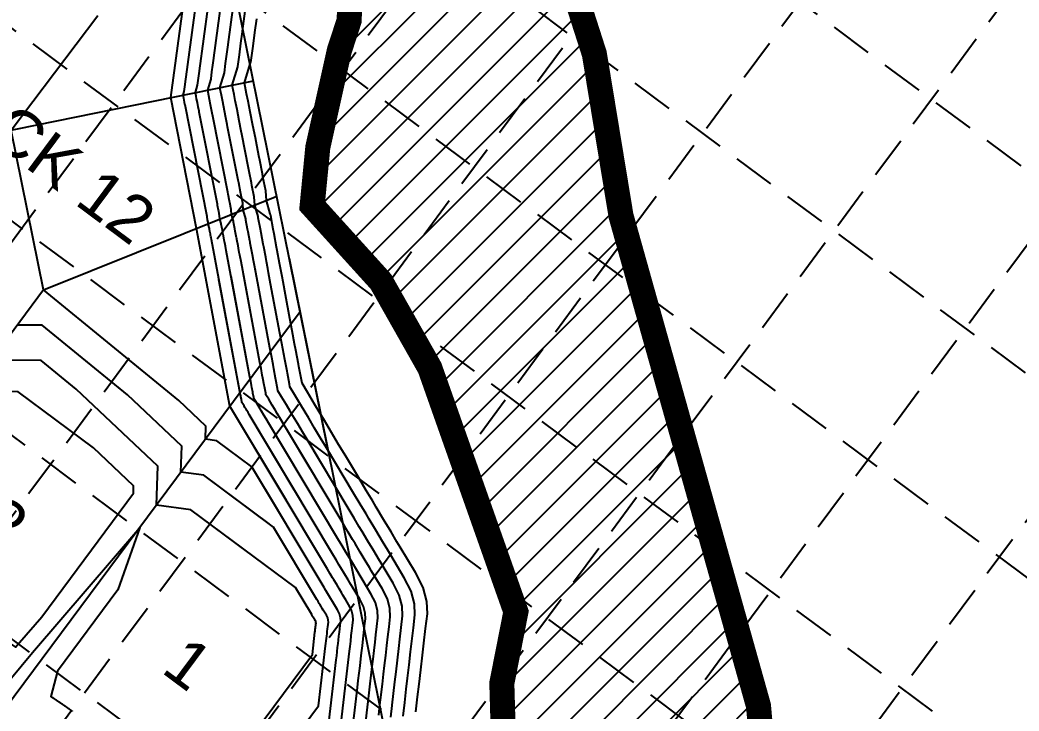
# Model space of a CAD drawing. Header units: feet. Extents: x 2260 to 6199, y 3666 to 7344.
# Drawn here: x 4883.5 to 5202.7, y 4478.7 to 4699.3 of the extents above; entities that cross this region are included whole.
import ezdxf
from ezdxf.enums import TextEntityAlignment as Align

# ---------------------------------------------------------------- set-up
doc = ezdxf.new("R2010")
doc.units = ezdxf.units.FT
doc.header["$LTSCALE"] = 40
doc.header["$MEASUREMENT"] = 0
doc.linetypes.add('HIDDEN', pattern=[0.375, 0.25, -0.125])
for name, color, linetype in [('BOUNDARY-LINE', 1, 'CONTINUOUS'), ('FLOW-ARROWS', 253, 'CONTINUOUS'), ('GRID', 254, 'HIDDEN'), ('LOT-NOS', 4, 'CONTINUOUS'), ('lots-line', 4, 'CONTINUOUS'), ('PC', 43, 'CONTINUOUS'), ('POND', 5, 'CONTINUOUS')]:
    doc.layers.add(name, color=color, linetype=linetype)
doc.styles.get("Standard").update_dxf_attribs({"font": 'ARIAL.TTF'})

msp = doc.modelspace()

# ---------------------------------------------------------------- hatches: boundary and pattern name
at = {"layer": 'POND'}
h = msp.add_hatch(dxfattribs=at)
h.set_pattern_fill('ANSI31', color=256, scale=60, style=0)
edge = h.paths.add_edge_path()
edge.add_line((4863.35, 6262.33), (4832.61, 6283.58))
edge.add_line((4832.61, 6283.58), (4828.95, 6094.85))
edge.add_line((4828.95, 6094.85), (4828.26, 6021.94))
edge.add_line((4828.26, 6021.94), (4847.63, 5898.39))
edge.add_line((4847.63, 5898.39), (4848.09, 5787.7))
edge.add_line((4848.09, 5787.7), (4853.68, 5749.38))
edge.add_line((4853.68, 5749.38), (4869.8, 5688.77))
edge.add_line((4869.8, 5688.77), (4874.38, 5637.74))
edge.add_line((4874.38, 5637.74), (4884.84, 5598.23))
edge.add_line((4884.84, 5598.23), (4879.89, 5563.29))
edge.add_line((4879.89, 5563.29), (4875.07, 5535.8))
edge.add_line((4875.07, 5535.8), (4886.83, 5492.93))
edge.add_line((4886.83, 5492.93), (4883.05, 5458.46))
edge.add_line((4883.05, 5458.46), (4889.3, 5416.55))
edge.add_line((4889.3, 5416.55), (4906.43, 5313.8))
edge.add_line((4906.43, 5313.8), (4892, 5244.12))
edge.add_line((4892, 5244.12), (4898.16, 5209.04))
edge.add_line((4898.16, 5209.04), (4893.39, 5196.19))
edge.add_line((4893.39, 5196.19), (4908.41, 5098.29))
edge.add_line((4908.41, 5098.29), (4924.31, 5022.58))
edge.add_line((4924.31, 5022.58), (4923.27, 4983.4))
edge.add_line((4923.27, 4983.4), (4937.52, 4964.85))
edge.add_line((4937.52, 4964.85), (4969.27, 4921.35))
edge.add_line((4969.27, 4921.35), (4967.62, 4860.73))
edge.add_line((4967.62, 4860.73), (4960.16, 4836.43))
edge.add_line((4960.16, 4836.43), (4955.17, 4822.59))
edge.add_line((4955.17, 4822.59), (4971.99, 4795.47))
edge.add_line((4971.99, 4795.47), (4979.84, 4773.67))
edge.add_line((4979.84, 4773.67), (4989.69, 4738.4))
edge.add_line((4989.69, 4738.4), (4988.66, 4699.21))
edge.add_line((4988.66, 4699.21), (4985.5, 4689.56))
edge.add_line((4985.5, 4689.56), (4978.63, 4658.69))
edge.add_line((4978.63, 4658.69), (4976.82, 4640.05))
edge.add_line((4976.82, 4640.05), (4998.82, 4615.76))
edge.add_line((4998.82, 4615.76), (5014.41, 4588.23))
edge.add_line((5014.41, 4588.23), (5041.93, 4510.34))
edge.add_line((5041.93, 4510.34), (5037.43, 4487.52))
edge.add_line((5037.43, 4487.52), (5039.13, 4428.44))
edge.add_line((5039.13, 4428.44), (5050.17, 4396.85))
edge.add_line((5050.17, 4396.85), (5077.99, 4337.7))
edge.add_line((5077.99, 4337.7), (5172.27, 4069.55))
edge.add_line((5172.27, 4069.55), (5191.8, 4095.13))
edge.add_line((5191.8, 4095.13), (5125.44, 4396.17))
edge.add_line((5125.44, 4396.17), (5117.34, 4487.53))
edge.add_line((5117.34, 4487.53), (5073.41, 4643.97))
edge.add_line((5073.41, 4643.97), (5064.9, 4695.71))
edge.add_line((5064.9, 4695.71), (5032.39, 4796.89))
edge.add_line((5032.39, 4796.89), (5027.79, 4859.49))
edge.add_line((5027.79, 4859.49), (5015.99, 4975.61))
edge.add_line((5015.99, 4975.61), (4999.41, 5007.17))
edge.add_line((4999.41, 5007.17), (4995.84, 5066.28))
edge.add_line((4995.84, 5066.28), (4938.69, 5327.03))
edge.add_line((4938.69, 5327.03), (4957.4, 5595.01))
edge.add_line((4957.4, 5595.01), (4940.45, 5946.72))
edge.add_line((4940.45, 5946.72), (4931.05, 6032.46))
edge.add_line((4931.05, 6032.46), (4906.39, 6095.71))
edge.add_line((4906.39, 6095.71), (4865.82, 6172.04))
edge.add_line((4865.82, 6172.04), (4864.54, 6247.04))

# ---------------------------------------------------------------- linework, layer by layer
at = {"layer": 'BOUNDARY-LINE', "color": 7}
for p, q in [((4981.65, 4563.47), (4903.36, 4949.77)), ((5023.45, 4357.29), (4969.55, 4623.17))]:
    msp.add_line(p, q, dxfattribs=at)
at = {"layer": 'FLOW-ARROWS', "color": 7}
for points in [[(4911.68, 4618.93, 0, 1.67, 0), (4906.96, 4617.29, 0, 0, 0), (4898.69, 4614.4, 0, 0, 0)], [(4887.59, 4605.16, 0, 1.67, 0), (4884.61, 4601.15, 0, 0, 0), (4877.99, 4592.26, 0, 0, 0)], [(4943.64, 4563.94, 0, 1.67, 0), (4940.65, 4559.93, 0, 0, 0), (4936.64, 4554.53, 0, 0, 0)], [(4943.64, 4563.94, 0, 1.67, 0), (4940.65, 4559.93, 0, 0, 0), (4936.64, 4554.53, 0, 0, 0)], [(4902.95, 4510.53, 0, 1.67, 0), (4906.02, 4514.48, 0, 0, 0), (4912.82, 4523.24, 0, 0, 0)], [(4902.95, 4510.53, 0, 1.67, 0), (4906.02, 4514.48, 0, 0, 0), (4912.82, 4523.24, 0, 0, 0)]]:
    msp.add_lwpolyline(points, format="xyseb", dxfattribs=at)
at = {"layer": 'GRID', "linetype": 'HIDDEN', "ltscale": 1.35}
for p, q in [((2866.11, 6385.31), (5468.54, 4456.14)), ((2834.99, 6343.33), (5437.43, 4414.16)), ((2803.88, 6301.36), (5406.31, 4372.19)), ((2772.76, 6259.38), (5375.2, 4330.21)), ((2742.34, 6220.32), (5344.78, 4291.15)), ((2710.53, 6175.43), (5312.96, 4246.26)), ((2679.42, 6133.46), (5281.85, 4204.29)), ((5660.25, 5679.88), (4571.06, 4210.58)), ((5702.22, 5648.76), (4613.04, 4179.46)), ((5744.2, 5617.65), (4655.01, 4148.35)), ((5786.17, 5586.53), (4696.99, 4117.23)), ((5828.15, 5555.42), (4738.96, 4086.12)), ((5870.12, 5524.3), (4780.94, 4055)), ((5912.1, 5493.18), (4822.91, 4023.88))]:
    msp.add_line(p, q, dxfattribs=at)
at = {"layer": 'lots-line', "color": 7}
for p, q in [((4834.78, 4654.91), (4958.05, 4679.9)), ((4890.96, 4613.15), (4965.53, 4643.04)), ((4890.96, 4613.15), (4822.36, 4520.86)), ((4973, 4606.18), (4878.54, 4479.1)), ((4973, 4606.18), (4878.54, 4479.1))]:
    msp.add_line(p, q, dxfattribs=at)
at = {"layer": 'PC', "color": 43, "flags": 128}
for points, elevation in [([(4968.57, 4545.9), (4950.55, 4575.98), (4939.9, 4632.77), (4931.67, 4674.55), (4939.55, 4732.86)], 544), ([(4971.11, 4549.3), (4956.72, 4573.32), (4956.34, 4573.95), (4955.96, 4574.58), (4955.58, 4575.22), (4955.36, 4575.59), (4955.05, 4576.1), (4954.68, 4576.73), (4954.39, 4577.21), (4954.35, 4577.39), (4954.22, 4578.1), (4954.2, 4578.23), (4954.06, 4578.96), (4954, 4579.3), (4953.87, 4580), (4953.74, 4580.66), (4944.63, 4629.24), (4944.5, 4629.93), (4944.45, 4630.22), (4944.36, 4630.66), (4944.31, 4630.92), (4944.19, 4631.59), (4944.17, 4631.68), (4944.16, 4631.77), (4944.02, 4632.49), (4943.98, 4632.72), (4943.84, 4633.43), (4943.83, 4633.5), (4943.82, 4633.54), (4943.61, 4634.25), (4943.58, 4634.78), (4943.43, 4635.52), (4943.4, 4635.68), (4943.26, 4636.41), (4943.22, 4636.63), (4936.21, 4672.22), (4936.17, 4672.4), (4936.04, 4673.06), (4935.9, 4673.79), (4935.79, 4674.36), (4935.71, 4674.76), (4935.59, 4675.35), (4935.95, 4676.53), (4935.95, 4676.54), (4936.05, 4677.28), (4936.15, 4678.02), (4936.25, 4678.75), (4936.26, 4678.8), (4942.97, 4728.48)], 543), ([(4973.64, 4552.71), (4962.89, 4570.66), (4962.13, 4571.93), (4961.37, 4573.19), (4960.62, 4574.45), (4960.16, 4575.21), (4959.56, 4576.22), (4958.8, 4577.48), (4958.23, 4578.44), (4958.16, 4578.8), (4957.89, 4580.22), (4957.84, 4580.48), (4957.57, 4581.94), (4957.44, 4582.62), (4957.18, 4584.01), (4956.93, 4585.33), (4949.36, 4625.71), (4949.1, 4627.09), (4949, 4627.67), (4948.83, 4628.55), (4948.73, 4629.08), (4948.48, 4630.42), (4948.45, 4630.6), (4948.41, 4630.78), (4948.14, 4632.2), (4948.06, 4632.68), (4947.79, 4634.1), (4947.76, 4634.24), (4947.75, 4634.31), (4947.33, 4635.74), (4947.26, 4636.79), (4946.97, 4638.27), (4946.91, 4638.58), (4946.62, 4640.05), (4946.53, 4640.49), (4940.75, 4669.89), (4940.67, 4670.25), (4940.41, 4671.57), (4940.13, 4673.03), (4939.9, 4674.17), (4939.75, 4674.97), (4939.51, 4676.14), (4940.22, 4678.5), (4940.23, 4678.54), (4940.43, 4680.01), (4940.63, 4681.49), (4940.83, 4682.96), (4940.84, 4683.06), (4946.38, 4724.1)], 542), ([(4976.18, 4556.12), (4969.06, 4568), (4967.92, 4569.9), (4966.79, 4571.79), (4965.65, 4573.69), (4964.97, 4574.82), (4964.07, 4576.34), (4962.93, 4578.23), (4962.07, 4579.68), (4961.97, 4580.21), (4961.56, 4582.34), (4961.49, 4582.73), (4961.08, 4584.92), (4960.89, 4585.94), (4960.5, 4588.03), (4960.13, 4590.01), (4954.09, 4622.18), (4953.7, 4624.26), (4953.54, 4625.12), (4953.29, 4626.45), (4953.14, 4627.24), (4952.77, 4629.24), (4952.72, 4629.51), (4952.67, 4629.79), (4952.27, 4631.92), (4952.13, 4632.63), (4951.73, 4634.77), (4951.69, 4634.98), (4951.67, 4635.08), (4951.04, 4637.23), (4950.94, 4638.8), (4950.5, 4641.02), (4950.41, 4641.49), (4949.98, 4643.69), (4949.85, 4644.35), (4945.28, 4667.56), (4945.17, 4668.1), (4944.78, 4670.08), (4944.35, 4672.27), (4944.02, 4673.97), (4943.78, 4675.17), (4943.44, 4676.93), (4944.5, 4680.47), (4944.51, 4680.53), (4944.8, 4682.74), (4945.1, 4684.95), (4945.4, 4687.16), (4945.42, 4687.31), (4949.8, 4719.72)], 541), ([(4978.71, 4559.52), (4975.23, 4565.34), (4973.71, 4567.87), (4972.2, 4570.4), (4970.69, 4572.93), (4969.78, 4574.44), (4968.57, 4576.46), (4967.06, 4578.98), (4965.9, 4580.91), (4965.77, 4581.61), (4965.24, 4584.46), (4965.14, 4584.98), (4964.59, 4587.9), (4964.34, 4589.27), (4963.81, 4592.05), (4963.32, 4594.69), (4958.82, 4618.66), (4958.31, 4621.42), (4958.09, 4622.57), (4957.76, 4624.34), (4957.56, 4625.4), (4957.06, 4628.07), (4956.99, 4628.43), (4956.92, 4628.8), (4956.39, 4631.64), (4956.21, 4632.59), (4955.68, 4635.44), (4955.63, 4635.72), (4955.6, 4635.86), (4954.75, 4638.72), (4954.62, 4640.81), (4954.04, 4643.78), (4953.92, 4644.4), (4953.34, 4647.33), (4953.17, 4648.21), (4949.82, 4665.23), (4949.67, 4665.95), (4949.15, 4668.59), (4948.58, 4671.51), (4948.13, 4673.78), (4947.82, 4675.38), (4947.36, 4677.73), (4948.77, 4682.45), (4948.78, 4682.52), (4949.18, 4685.48), (4949.58, 4688.42), (4949.98, 4691.36), (4950, 4691.56), (4953.21, 4715.34)], 540), ([(4981.25, 4562.93), (4979.5, 4565.85), (4977.61, 4569), (4975.72, 4572.16), (4974.59, 4574.05), (4973.08, 4576.58), (4971.19, 4579.73), (4969.74, 4582.14), (4969.58, 4583.02), (4968.91, 4586.58), (4968.79, 4587.23), (4968.1, 4590.88), (4967.78, 4592.59), (4967.13, 4596.06), (4966.51, 4599.37), (4963.56, 4615.13), (4962.91, 4618.59), (4962.64, 4620.01), (4962.22, 4622.23), (4961.98, 4623.56), (4961.35, 4626.89), (4961.26, 4627.35), (4961.18, 4627.8), (4960.51, 4631.36), (4960.29, 4632.54), (4959.62, 4636.11), (4959.56, 4636.45), (4959.52, 4636.63), (4958.46, 4640.21), (4958.31, 4642.82), (4957.57, 4646.53), (4957.42, 4647.31), (4956.7, 4650.98), (4956.48, 4652.07), (4954.35, 4662.9), (4954.17, 4663.81), (4953.52, 4667.1), (4952.81, 4670.75), (4952.25, 4673.59), (4951.85, 4675.59), (4951.28, 4678.52), (4953.05, 4684.42), (4953.06, 4684.52), (4953.56, 4688.21), (4954.06, 4691.89), (4954.55, 4695.56), (4954.59, 4695.82), (4956.63, 4710.96)], 539), ([(4966.04, 4542.49), (4957.53, 4556.69), (4946.38, 4564.97), (4942.71, 4565.44), (4942.86, 4569.62), (4934.17, 4577.81), (4890.96, 4613.15), (4880.61, 4664.2), (4908.29, 4700.78)], 545), ([(4983.79, 4566.34), (4983.02, 4567.61), (4980.75, 4571.4), (4979.39, 4573.67), (4977.58, 4576.69), (4975.31, 4580.48), (4973.58, 4583.37), (4973.38, 4584.43), (4972.58, 4588.7), (4972.44, 4589.48), (4971.61, 4593.86), (4971.23, 4595.91), (4970.45, 4600.08), (4969.7, 4604.04), (4968.29, 4611.6), (4967.51, 4615.75), (4967.19, 4617.46), (4966.69, 4620.13), (4966.39, 4621.72), (4965.64, 4625.71), (4965.54, 4626.26), (4965.43, 4626.81), (4964.63, 4631.08), (4964.37, 4632.5), (4963.57, 4636.77), (4963.49, 4637.19), (4963.45, 4637.4), (4962.18, 4641.7), (4961.99, 4644.83), (4961.11, 4649.28), (4960.92, 4650.22), (4960.06, 4654.62), (4959.8, 4655.93), (4958.89, 4660.57), (4958.67, 4661.66), (4957.89, 4665.62), (4957.03, 4669.99), (4956.36, 4673.39), (4955.89, 4675.8), (4955.2, 4679.32), (4957.32, 4686.4), (4957.34, 4686.51), (4957.94, 4690.94), (4958.53, 4695.36), (4959.13, 4699.76)], 538), ([(5001.93, 4476.66), (5002.38, 4480.45), (5002.38, 4480.48), (5002.82, 4484.26), (5003.26, 4488.02), (5003.64, 4491.22), (5004.07, 4494.89), (5004.5, 4498.58), (5004.86, 4501.65), (5005.29, 4505.35), (5005.73, 4509.07), (5005.56, 4512.17), (5004.67, 4515.71), (5002.7, 4519.49), (5000.79, 4522.68), (4998.87, 4525.88), (4998.04, 4527.26), (4996.54, 4529.77), (4994.66, 4532.91), (4992.79, 4536.03), (4991.89, 4537.52), (4990.27, 4540.24), (4988.38, 4543.4), (4975.23, 4565.34), (4973.71, 4567.87), (4972.2, 4570.4), (4970.69, 4572.93), (4969.78, 4574.44), (4968.57, 4576.46), (4967.06, 4578.98), (4965.9, 4580.91), (4965.77, 4581.61), (4965.24, 4584.46), (4965.14, 4584.98), (4964.59, 4587.9), (4964.34, 4589.27), (4963.81, 4592.05), (4963.32, 4594.69), (4958.82, 4618.66), (4958.6, 4619.87)], 540), ([(5005.89, 4477.06), (5006.39, 4481.33), (5006.89, 4485.59), (5007.31, 4489.2), (5007.8, 4493.36), (5008.29, 4497.53), (5008.7, 4501.01), (5009.19, 4505.2), (5009.68, 4509.41), (5009.49, 4512.91), (5008.48, 4516.92), (5006.26, 4521.19), (5004.09, 4524.8), (5001.92, 4528.43), (5000.98, 4529.99), (4999.28, 4532.83), (4997.15, 4536.38), (4995.04, 4539.92), (4994.03, 4541.6), (4992.18, 4544.68), (4990.05, 4548.25), (4981.4, 4562.69), (4979.5, 4565.85), (4977.61, 4569), (4975.72, 4572.16), (4974.59, 4574.05), (4973.08, 4576.58), (4971.19, 4579.73), (4969.74, 4582.14), (4969.58, 4583.02), (4968.91, 4586.58), (4968.79, 4587.23), (4968.1, 4590.88), (4967.78, 4592.59), (4967.13, 4596.06), (4966.51, 4599.37), (4963.56, 4615.13), (4962.91, 4618.59), (4962.64, 4620.01), (4962.45, 4621.03)], 539), ([(5009.96, 4478.4), (5010.52, 4483.15), (5010.99, 4487.19), (5011.54, 4491.83), (5012.08, 4496.49), (5012.54, 4500.37), (5013.08, 4505.04), (5013.63, 4509.74), (5013.42, 4513.66), (5012.3, 4518.13), (5009.81, 4522.9), (5007.4, 4526.93), (5004.97, 4530.97), (5003.93, 4532.72), (5002.03, 4535.89), (4999.65, 4539.85), (4997.29, 4543.8), (4996.16, 4545.68), (4994.1, 4549.12), (4991.72, 4553.1), (4987.57, 4560.03), (4985.29, 4563.82), (4983.02, 4567.61), (4980.75, 4571.4), (4979.39, 4573.67), (4977.58, 4576.69), (4975.31, 4580.48), (4973.58, 4583.37), (4973.38, 4584.43), (4972.58, 4588.7), (4972.44, 4589.48), (4971.61, 4593.86), (4971.23, 4595.91), (4970.45, 4600.08), (4969.7, 4604.04), (4968.29, 4611.6), (4967.51, 4615.75), (4967.19, 4617.46), (4966.69, 4620.13), (4966.39, 4621.72), (4966.3, 4622.19)], 538), ([(4984.86, 4431.09), (4991.3, 4486.15), (4991.57, 4488.45), (4991.84, 4490.74), (4991.84, 4490.76), (4992.11, 4493.05), (4992.37, 4495.33), (4992.6, 4497.26), (4992.86, 4499.49), (4993.12, 4501.72), (4993.34, 4503.58), (4993.6, 4505.82), (4993.87, 4508.07), (4993.76, 4509.94), (4993.22, 4512.09), (4992.03, 4514.37), (4990.88, 4516.3), (4989.72, 4518.24), (4989.21, 4519.08), (4988.3, 4520.6), (4987.17, 4522.5), (4986.03, 4524.39), (4985.49, 4525.29), (4984.51, 4526.94), (4983.36, 4528.84), (4956.72, 4573.32), (4956.34, 4573.95), (4955.96, 4574.58), (4955.58, 4575.22), (4955.36, 4575.59), (4955.05, 4576.1), (4954.68, 4576.73), (4954.39, 4577.21), (4954.35, 4577.39), (4954.22, 4578.1), (4954.2, 4578.23), (4954.06, 4578.96), (4954, 4579.3), (4953.87, 4580), (4953.74, 4580.66), (4947.04, 4616.37)], 543), ([(4989.36, 4436.16), (4994.7, 4481.72), (4995.02, 4484.52), (4995.35, 4487.31), (4995.35, 4487.34), (4995.68, 4490.12), (4996, 4492.89), (4996.28, 4495.25), (4996.6, 4497.95), (4996.91, 4500.67), (4997.18, 4502.94), (4997.5, 4505.66), (4997.82, 4508.4), (4997.7, 4510.69), (4997.04, 4513.3), (4995.59, 4516.08), (4994.18, 4518.43), (4992.77, 4520.79), (4992.16, 4521.81), (4991.05, 4523.66), (4989.66, 4525.97), (4988.29, 4528.27), (4987.63, 4529.37), (4986.43, 4531.37), (4985.04, 4533.69), (4962.89, 4570.66), (4962.13, 4571.93), (4961.37, 4573.19), (4960.62, 4574.45), (4960.16, 4575.21), (4959.56, 4576.22), (4958.8, 4577.48), (4958.23, 4578.44), (4958.16, 4578.8), (4957.89, 4580.22), (4957.84, 4580.48), (4957.57, 4581.94), (4957.44, 4582.62), (4957.18, 4584.01), (4956.93, 4585.33), (4950.89, 4617.54)], 542), ([(4998.09, 4477.29), (4998.48, 4480.59), (4998.86, 4483.88), (4998.87, 4483.91), (4999.25, 4487.19), (4999.63, 4490.46), (4999.96, 4493.23), (5000.33, 4496.42), (5000.71, 4499.62), (5001.02, 4502.3), (5001.39, 4505.51), (5001.77, 4508.74), (5001.63, 4511.43), (5000.85, 4514.5), (4999.14, 4517.78), (4997.48, 4520.55), (4995.82, 4523.33), (4995.1, 4524.54), (4993.79, 4526.71), (4992.16, 4529.44), (4990.54, 4532.15), (4989.76, 4533.45), (4988.35, 4535.81), (4986.71, 4538.55), (4969.06, 4568), (4967.92, 4569.9), (4966.79, 4571.79), (4965.65, 4573.69), (4964.97, 4574.82), (4964.07, 4576.34), (4962.93, 4578.23), (4962.07, 4579.68), (4961.97, 4580.21), (4961.56, 4582.34), (4961.49, 4582.73), (4961.08, 4584.92), (4960.89, 4585.94), (4960.5, 4588.03), (4960.13, 4590.01), (4954.75, 4618.7)], 541), ([(4982.86, 4447.49), (4987.9, 4490.58), (4988.12, 4492.38), (4988.33, 4494.17), (4988.33, 4494.19), (4988.54, 4495.98), (4988.74, 4497.76), (4988.92, 4499.28), (4989.13, 4501.02), (4989.33, 4502.76), (4989.5, 4504.22), (4989.71, 4505.97), (4989.91, 4507.73), (4989.83, 4509.2), (4989.41, 4510.88), (4988.48, 4512.67), (4987.57, 4514.18), (4986.66, 4515.7), (4986.27, 4516.35), (4985.56, 4517.54), (4984.67, 4519.03), (4983.78, 4520.51), (4983.36, 4521.21), (4982.59, 4522.5), (4981.69, 4523.99), (4950.55, 4575.98), (4943.19, 4615.21)], 544), ([(4963.05, 4538.48), (4942.22, 4553.97), (4934.88, 4554.9), (4935.16, 4563.26), (4917.79, 4579.64), (4890.58, 4601.89), (4882.61, 4601.92)], 546), ([(4980.87, 4463.89), (4984.51, 4495.01), (4984.66, 4496.31), (4984.81, 4497.61), (4984.81, 4497.62), (4984.97, 4498.91), (4985.12, 4500.2), (4985.24, 4501.29), (4985.39, 4502.55), (4985.54, 4503.81), (4985.66, 4504.86), (4985.81, 4506.13), (4985.96, 4507.4), (4985.9, 4508.46), (4985.6, 4509.67), (4984.92, 4510.96), (4984.27, 4512.05), (4983.61, 4513.15), (4983.33, 4513.62), (4982.82, 4514.48), (4982.17, 4515.56), (4981.53, 4516.62), (4981.23, 4517.13), (4980.67, 4518.06), (4980.02, 4519.14), (4957.53, 4556.69), (4946.38, 4564.97), (4942.71, 4565.44), (4942.86, 4569.62), (4934.17, 4577.81), (4903.21, 4603.13)], 545), ([(4955.53, 4448.89), (4978.87, 4480.29), (4981.11, 4499.44), (4981.21, 4500.24), (4981.3, 4501.04), (4981.3, 4501.05), (4981.39, 4501.84), (4981.49, 4502.63), (4981.57, 4503.31), (4981.66, 4504.08), (4981.75, 4504.86), (4981.82, 4505.5), (4981.91, 4506.28), (4982.01, 4507.07), (4981.97, 4507.72), (4981.78, 4508.46), (4981.37, 4509.26), (4980.97, 4509.93), (4980.56, 4510.6), (4980.39, 4510.89), (4980.07, 4511.42), (4979.68, 4512.08), (4979.28, 4512.74), (4979.09, 4513.05), (4978.75, 4513.63), (4978.35, 4514.29), (4964.51, 4537.4), (4942.22, 4553.97), (4934.88, 4554.9), (4935.16, 4563.26), (4917.79, 4579.64), (4892.88, 4600.01)], 546), ([(4945.75, 4454.82), (4976.88, 4496.69), (4977.72, 4503.87), (4977.75, 4504.17), (4977.79, 4504.47), (4977.79, 4504.47), (4977.82, 4504.77), (4977.86, 4505.07), (4977.89, 4505.32), (4977.92, 4505.61), (4977.95, 4505.9), (4977.98, 4506.14), (4978.02, 4506.44), (4978.05, 4506.73), (4978.04, 4506.98), (4977.97, 4507.25), (4977.81, 4507.55), (4977.66, 4507.8), (4977.51, 4508.06), (4977.45, 4508.17), (4977.33, 4508.36), (4977.18, 4508.61), (4977.03, 4508.86), (4976.96, 4508.98), (4976.83, 4509.19), (4976.68, 4509.44), (4971.49, 4518.1), (4938.05, 4542.96), (4927.04, 4544.36), (4927.47, 4556.9), (4901.41, 4581.47), (4890.21, 4590.64), (4874.26, 4590.68)], 547), ([(4956.29, 4529.4), (4938.05, 4542.96), (4927.04, 4544.36), (4927.47, 4556.9), (4901.41, 4581.47), (4890.21, 4590.64), (4874.26, 4590.68)], 547), ([(4872.26, 4573.47), (4841.24, 4531.74), (4840.05, 4529.8), (4844.2, 4527.06), (4880.33, 4500.2), (4882.07, 4499.03), (4883.29, 4500.49), (4890.41, 4508.79), (4919.69, 4548.18), (4919.77, 4550.54), (4906.92, 4562.66), (4882.84, 4580.56), (4875.81, 4580.8), (4872.26, 4573.47)], 548), ([(4872.26, 4573.47), (4841.24, 4531.74), (4840.05, 4529.8), (4844.2, 4527.06), (4880.33, 4500.2), (4882.07, 4499.03), (4883.29, 4500.49), (4890.41, 4508.79), (4919.69, 4548.18), (4919.77, 4550.54), (4906.92, 4562.66), (4882.84, 4580.56), (4875.81, 4580.8), (4872.26, 4573.47)], 548), ([(4880.23, 4488.63), (4887.51, 4497.35), (4921.79, 4537.28), (4914.74, 4517.34), (4895.47, 4491.41), (4893.31, 4483.33), (4893.36, 4483.3), (4893.4, 4483.27), (4893.45, 4483.24), (4893.49, 4483.21), (4893.54, 4483.18), (4893.59, 4483.15), (4893.63, 4483.12), (4893.68, 4483.09), (4893.72, 4483.06), (4893.77, 4483.03), (4893.81, 4483), (4893.86, 4482.97), (4893.91, 4482.94), (4893.95, 4482.91), (4894, 4482.88), (4894.04, 4482.85), (4894.09, 4482.82), (4894.13, 4482.79), (4894.18, 4482.76), (4894.22, 4482.73), (4894.27, 4482.7), (4894.31, 4482.67), (4894.36, 4482.64), (4894.4, 4482.61), (4894.45, 4482.58), (4894.49, 4482.55), (4894.54, 4482.52), (4894.58, 4482.49), (4894.63, 4482.46), (4894.67, 4482.43), (4894.71, 4482.4), (4894.76, 4482.38), (4894.8, 4482.35), (4894.85, 4482.32), (4894.89, 4482.29), (4894.94, 4482.26), (4894.98, 4482.23), (4895.03, 4482.2), (4895.07, 4482.17), (4895.11, 4482.14), (4895.16, 4482.11), (4895.2, 4482.08), (4895.25, 4482.05), (4895.29, 4482.02), (4895.33, 4481.99), (4895.38, 4481.96), (4895.42, 4481.93), (4895.47, 4481.9), (4895.51, 4481.87), (4895.55, 4481.84), (4895.6, 4481.81), (4895.64, 4481.78), (4895.68, 4481.75), (4895.73, 4481.73), (4895.77, 4481.7), (4895.81, 4481.67), (4895.86, 4481.64), (4895.9, 4481.61), (4895.94, 4481.58), (4895.99, 4481.55), (4896.03, 4481.52), (4896.07, 4481.49), (4896.12, 4481.46), (4896.16, 4481.43), (4896.2, 4481.4), (4896.25, 4481.37), (4896.29, 4481.34), (4896.33, 4481.32), (4896.38, 4481.29), (4896.42, 4481.26), (4896.46, 4481.23), (4896.5, 4481.2), (4896.55, 4481.17), (4896.59, 4481.14), (4896.63, 4481.11), (4896.67, 4481.08), (4896.72, 4481.05), (4896.76, 4481.02), (4896.8, 4480.99), (4896.84, 4480.97), (4896.89, 4480.94), (4896.93, 4480.91), (4896.97, 4480.88), (4897.01, 4480.85), (4897.06, 4480.82), (4897.1, 4480.79), (4897.14, 4480.76), (4897.18, 4480.73), (4897.22, 4480.7), (4897.27, 4480.68), (4897.31, 4480.65), (4897.35, 4480.62), (4897.39, 4480.59), (4897.43, 4480.56), (4897.48, 4480.53), (4897.52, 4480.5), (4897.56, 4480.47), (4897.6, 4480.44), (4897.64, 4480.42), (4897.68, 4480.39), (4897.73, 4480.36), (4897.77, 4480.33), (4897.81, 4480.3), (4897.85, 4480.27), (4897.89, 4480.24), (4897.93, 4480.21), (4897.97, 4480.19), (4898.01, 4480.16), (4898.06, 4480.13), (4898.1, 4480.1), (4898.14, 4480.07), (4898.18, 4480.04), (4898.22, 4480.01), (4898.26, 4479.99), (4898.3, 4479.96), (4898.34, 4479.93), (4898.38, 4479.9), (4898.42, 4479.87), (4898.47, 4479.84), (4898.51, 4479.81), (4898.55, 4479.79), (4898.59, 4479.76), (4898.63, 4479.73), (4898.67, 4479.7), (4898.71, 4479.67), (4898.75, 4479.64), (4898.79, 4479.61), (4898.83, 4479.59), (4898.87, 4479.56), (4898.91, 4479.53), (4898.95, 4479.5), (4898.99, 4479.47), (4899.03, 4479.44), (4899.07, 4479.42), (4899.11, 4479.39), (4899.15, 4479.36), (4899.19, 4479.33), (4899.23, 4479.3), (4899.27, 4479.27), (4899.31, 4479.25), (4899.35, 4479.22), (4899.39, 4479.19), (4899.43, 4479.16), (4899.47, 4479.13), (4899.51, 4479.1), (4899.55, 4479.08), (4899.59, 4479.05), (4899.63, 4479.02), (4899.67, 4478.99), (4899.71, 4478.96), (4899.75, 4478.94), (4899.79, 4478.91), (4899.83, 4478.88), (4899.87, 4478.85), (4899.91, 4478.82), (4899.95, 4478.79), (4899.99, 4478.77), (4900.02, 4478.74), (4900.06, 4478.71), (4900.1, 4478.68), (4900.14, 4478.65)], 547), ([(4880.23, 4488.63), (4887.51, 4497.35), (4921.79, 4537.28), (4914.74, 4517.34), (4895.47, 4491.41), (4893.31, 4483.33), (4893.36, 4483.3), (4893.4, 4483.27), (4893.45, 4483.24), (4893.49, 4483.21), (4893.54, 4483.18), (4893.59, 4483.15), (4893.63, 4483.12), (4893.68, 4483.09), (4893.72, 4483.06), (4893.77, 4483.03), (4893.81, 4483), (4893.86, 4482.97), (4893.91, 4482.94), (4893.95, 4482.91), (4894, 4482.88), (4894.04, 4482.85), (4894.09, 4482.82), (4894.13, 4482.79), (4894.18, 4482.76), (4894.22, 4482.73), (4894.27, 4482.7), (4894.31, 4482.67), (4894.36, 4482.64), (4894.4, 4482.61), (4894.45, 4482.58), (4894.49, 4482.55), (4894.54, 4482.52), (4894.58, 4482.49), (4894.63, 4482.46), (4894.67, 4482.43), (4894.71, 4482.4), (4894.76, 4482.38), (4894.8, 4482.35), (4894.85, 4482.32), (4894.89, 4482.29), (4894.94, 4482.26), (4894.98, 4482.23), (4895.03, 4482.2), (4895.07, 4482.17), (4895.11, 4482.14), (4895.16, 4482.11), (4895.2, 4482.08), (4895.25, 4482.05), (4895.29, 4482.02), (4895.33, 4481.99), (4895.38, 4481.96), (4895.42, 4481.93), (4895.47, 4481.9), (4895.51, 4481.87), (4895.55, 4481.84), (4895.6, 4481.81), (4895.64, 4481.78), (4895.68, 4481.75), (4895.73, 4481.73), (4895.77, 4481.7), (4895.81, 4481.67), (4895.86, 4481.64), (4895.9, 4481.61), (4895.94, 4481.58), (4895.99, 4481.55), (4896.03, 4481.52), (4896.07, 4481.49), (4896.12, 4481.46), (4896.16, 4481.43), (4896.2, 4481.4), (4896.25, 4481.37), (4896.29, 4481.34), (4896.33, 4481.32), (4896.38, 4481.29), (4896.42, 4481.26), (4896.46, 4481.23), (4896.5, 4481.2), (4896.55, 4481.17), (4896.59, 4481.14), (4896.63, 4481.11), (4896.67, 4481.08), (4896.72, 4481.05), (4896.76, 4481.02), (4896.8, 4480.99), (4896.84, 4480.97), (4896.89, 4480.94), (4896.93, 4480.91), (4896.97, 4480.88), (4897.01, 4480.85), (4897.06, 4480.82), (4897.1, 4480.79), (4897.14, 4480.76), (4897.18, 4480.73), (4897.22, 4480.7), (4897.27, 4480.68), (4897.31, 4480.65), (4897.35, 4480.62), (4897.39, 4480.59), (4897.43, 4480.56), (4897.48, 4480.53), (4897.52, 4480.5), (4897.56, 4480.47), (4897.6, 4480.44), (4897.64, 4480.42), (4897.68, 4480.39), (4897.73, 4480.36), (4897.77, 4480.33), (4897.81, 4480.3), (4897.85, 4480.27), (4897.89, 4480.24), (4897.93, 4480.21), (4897.97, 4480.19), (4898.01, 4480.16), (4898.06, 4480.13), (4898.1, 4480.1), (4898.14, 4480.07), (4898.18, 4480.04), (4898.22, 4480.01), (4898.26, 4479.99), (4898.3, 4479.96), (4898.34, 4479.93), (4898.38, 4479.9), (4898.42, 4479.87), (4898.47, 4479.84), (4898.51, 4479.81), (4898.55, 4479.79), (4898.59, 4479.76), (4898.63, 4479.73), (4898.67, 4479.7), (4898.71, 4479.67), (4898.75, 4479.64), (4898.79, 4479.61), (4898.83, 4479.59), (4898.87, 4479.56), (4898.91, 4479.53), (4898.95, 4479.5), (4898.99, 4479.47), (4899.03, 4479.44), (4899.07, 4479.42), (4899.11, 4479.39), (4899.15, 4479.36), (4899.19, 4479.33), (4899.23, 4479.3), (4899.27, 4479.27), (4899.31, 4479.25), (4899.35, 4479.22), (4899.39, 4479.19), (4899.43, 4479.16), (4899.47, 4479.13), (4899.51, 4479.1), (4899.55, 4479.08), (4899.59, 4479.05), (4899.63, 4479.02), (4899.67, 4478.99), (4899.71, 4478.96), (4899.75, 4478.94), (4899.79, 4478.91), (4899.83, 4478.88), (4899.87, 4478.85), (4899.91, 4478.82), (4899.95, 4478.79), (4899.99, 4478.77), (4900.02, 4478.74), (4900.06, 4478.71), (4900.1, 4478.68), (4900.14, 4478.65)], 547)]:
    msp.add_lwpolyline(points, dxfattribs=dict(at, elevation=elevation))
at = {"layer": 'POND', "const_width": 8}
for points in [[(5193.07, 4091.71), (5127.55, 4388.92), (5119.45, 4480.28), (5075.53, 4636.72), (5067.01, 4688.46), (5034.5, 4789.64), (5029.9, 4852.24), (5018.1, 4968.37), (5001.53, 4999.92), (4997.95, 5059.04), (4940.8, 5319.78), (4959.51, 5587.76), (4942.57, 5939.47), (4933.16, 6025.21), (4908.51, 6088.46), (4867.93, 6164.8), (4867.78, 6254.19)], [(4937.52, 4964.85), (4969.27, 4921.35), (4967.62, 4860.73), (4960.16, 4836.43), (4955.17, 4822.59), (4971.99, 4795.47), (4979.84, 4773.67), (4989.69, 4738.4), (4988.66, 4699.21), (4985.5, 4689.56), (4978.63, 4658.69), (4976.82, 4640.05), (4998.82, 4615.76), (5014.41, 4588.23), (5041.93, 4510.34), (5037.43, 4487.52), (5039.13, 4428.44)]]:
    msp.add_lwpolyline(points, dxfattribs=at)

# ---------------------------------------------------------------- texts
at = {"layer": 'LOT-NOS', "color": 7}
msp.add_text('BLOCK 12', height=15, rotation=323.3354, dxfattribs=at).set_placement((4838.84, 4686.7))
for s, p in [('2', (4878.27, 4538.89)), ('1', (4937.3, 4493.84))]:
    msp.add_text(s, height=15, rotation=323.3354, dxfattribs=at).set_placement(p, align=Align.MIDDLE_CENTER)

doc.saveas('drawing.dxf')
